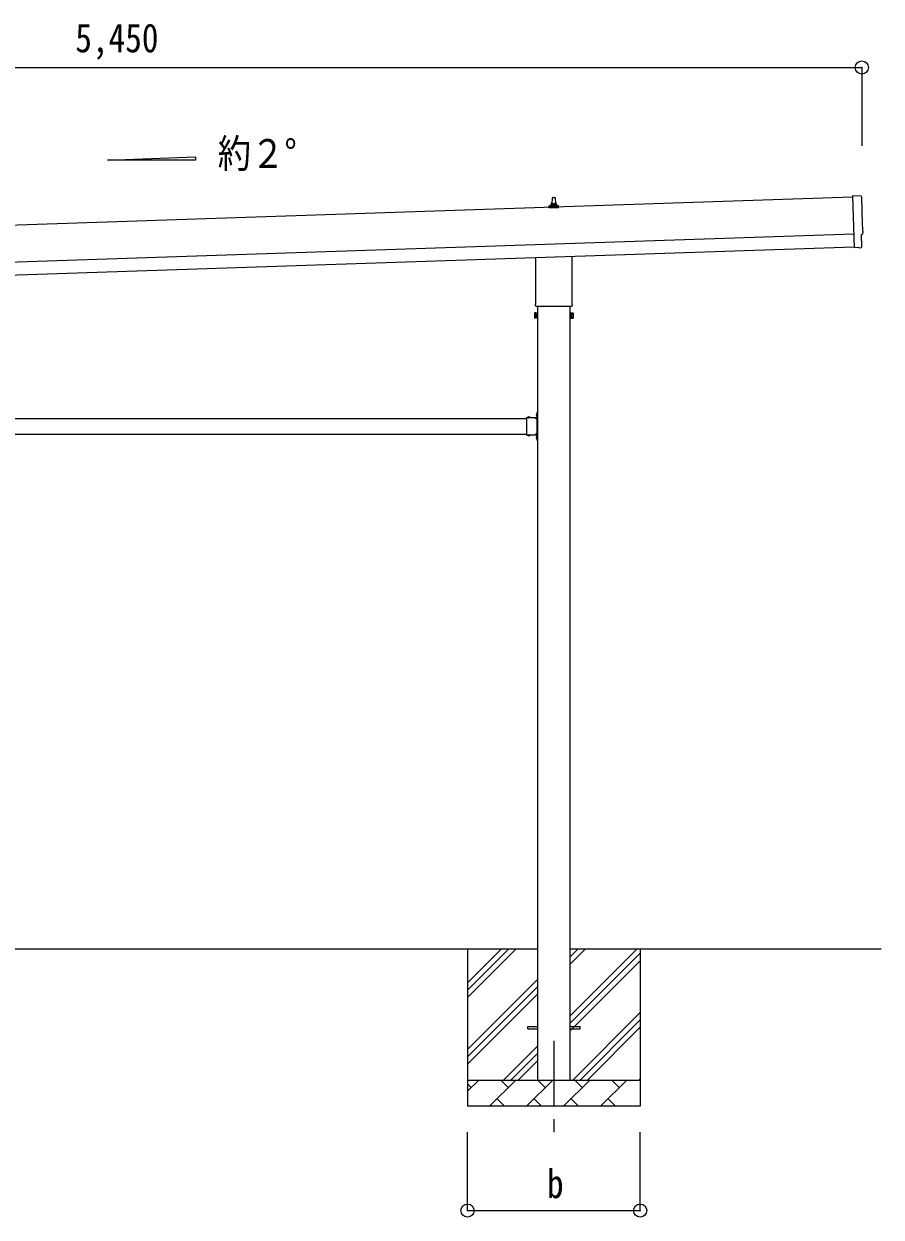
# Model space of a CAD drawing. Units: millimetres at full size, sheet at 1:50; details may follow other scales. Extents: x -14053 to 14053, y -9700 to 9700.
# Drawn here: x 5111 to 8388, y -1152 to 3408 of the extents above; entities that cross this region are included whole.
import ezdxf
from ezdxf.enums import TextEntityAlignment as Align

# ---------------------------------------------------------------- set-up
doc = ezdxf.new("R2010")
doc.units = ezdxf.units.MM
doc.header["$LTSCALE"] = 50
doc.header["$PDMODE"] = 32
doc.header["$PDSIZE"] = 50
doc.linetypes.add('CHAIN1', pattern=[8, 5, -1, 1, -1])
doc.linetypes.add('USER8', pattern=[4, 3, -1])
for name, color, linetype, lineweight in [('0-2_建具', 4, 'Continuous', 9), ('0-3_階段', 7, 'CHAIN1', 9), ('0-4_設備', 7, 'Continuous', 9), ('0-7_ハッチ', 7, 'Continuous', 9), ('0-8_外構', 6, 'Continuous', 9)]:
    doc.layers.add(name, color=color, linetype=linetype, lineweight=lineweight)
doc.styles.add('ＭＳ ゴシック', font='')
doc.styles.get('ＭＳ ゴシック').set_extended_font_data('MS Gothic')

msp = doc.modelspace()

# ---------------------------------------------------------------- linework, layer by layer
at = {"layer": '0-2_建具'}
for p, q in [((8278.27, 2745.17), (2895.26, 2565.73)), ((7130.91, 2719.68), (7131.63, 2743.2)), ((7132.63, 2744.18), (7141.18, 2744.18)), ((7142.18, 2743.2), (7142.91, 2719.68)), ((7118.66, 2704.18), (7118.66, 2711.89)), ((7155.16, 2704.18), (7118.66, 2704.18)), ((7119.04, 2712.68), (7154.77, 2712.68)), ((7119.42, 2712.87), (7126.14, 2714.49)), ((7126.52, 2714.68), (7147.29, 2714.68)), ((7126.91, 2715.47), (7126.91, 2719.68)), ((7127.91, 2719.68), (7145.91, 2719.68)), ((7146.91, 2715.47), (7146.91, 2719.68)), ((7154.39, 2712.87), (7147.67, 2714.49)), ((7155.16, 2704.18), (7155.16, 2711.89)), ((2899.93, 2425.81), (8282.94, 2605.24)), ((2901.59, 2375.84), (8284.6, 2555.27)), ((7068.61, 2340.19), (7068.61, 2514.74)), ((7205.21, 2519.29), (7205.21, 2340.19)), ((8284.69, 2552.51), (8284.73, 2551.5)), ((8304.35, 2552.16), (8311.25, 2552.75)), ((7066.91, 2331.42), (7066.91, 2336.92)), ((7204.84, 2327.92), (7068.97, 2327.92)), ((7074.41, 2327.92), (7074.41, -627.91)), ((7199.41, -627.91), (7199.41, 2327.92)), ((7206.91, 2336.92), (7206.91, 2331.42)), ((7062.91, 2301.92), (7063.67, 2303.23)), ((7062.91, 2301.92), (7062.91, 2284.92)), ((7062.91, 2284.92), (7063.67, 2283.6)), ((7069.91, 2298.33), (7063.67, 2298.33)), ((7069.91, 2288.51), (7063.67, 2288.51)), ((7069.91, 2283.6), (7063.67, 2283.6)), ((7072.41, 2284.22), (7069.91, 2284.22)), ((7201.41, 2284.22), (7203.91, 2284.22)), ((7203.91, 2298.33), (7210.15, 2298.33)), ((7203.91, 2288.51), (7210.15, 2288.51)), ((7203.91, 2283.6), (7210.15, 2283.6)), ((7210.91, 2301.92), (7210.15, 2303.23)), ((7210.91, 2284.92), (7210.15, 2283.6)), ((7210.91, 2301.92), (7210.91, 2284.92)), ((7071.9, 1918.99), (7072.41, 1918.99)), ((7072.41, 1923.09), (7074.41, 1923.09)), ((7072.41, 1923.09), (7072.41, 1903.09)), ((7072.41, 1918.99), (7072.41, 1907.19)), ((7074.41, 1916.09), (7072.41, 1916.09)), ((7074.41, 1923.09), (7074.41, 1903.09)), ((4141.41, 1900.09), (7032.41, 1900.09)), ((7032.41, 1903.09), (7032.41, 1837.09)), ((7032.41, 1903.09), (7072.41, 1903.09)), ((7035.51, 1903.59), (7035.51, 1903.09)), ((7035.51, 1903.09), (7047.31, 1903.09)), ((7074.41, 1910.09), (7072.41, 1910.09)), ((7072.41, 1899.09), (7072.41, 1841.09)), ((4141.41, 1840.09), (7032.41, 1840.09)), ((7032.41, 1837.09), (7072.41, 1837.09)), ((7035.51, 1836.58), (7035.51, 1837.09)), ((7035.51, 1837.09), (7047.31, 1837.09)), ((7068.41, 1840.09), (7073.91, 1840.09)), ((7072.41, 1839.09), (7068.41, 1839.09)), ((7071.9, 1832.99), (7072.41, 1832.99)), ((7072.41, 1837.09), (7072.41, 1817.09)), ((7072.41, 1832.99), (7072.41, 1821.19)), ((7074.41, 1830.09), (7072.41, 1830.09)), ((7074.41, 1824.09), (7072.41, 1824.09)), ((7074.41, 1837.09), (7074.41, 1817.09)), ((7072.41, 1817.09), (7074.41, 1817.09)), ((7036.91, -423.41), (7074.41, -423.41)), ((7036.91, -432.41), (7036.91, -423.41)), ((7036.91, -432.41), (7074.41, -432.41)), ((7199.41, -423.41), (7236.91, -423.41)), ((7199.41, -432.41), (7236.91, -432.41)), ((7236.91, -432.41), (7236.91, -423.41))]:
    msp.add_line(p, q, dxfattribs=at)
for points in [[(8309.71, 2749.65), (8278.1, 2750.25), (8284.69, 2552.51)], [(8313.99, 2555.84), (8312.42, 2602.84), (8313.02, 2602.86)], [(8303.6, 2552.41), (8302.91, 2553.02), (8284.73, 2551.5)], [(7069.91, 2283.6), (7069.91, 2303.23), (7063.67, 2303.23)], [(7069.91, 2284.22), (7069.91, 2302.62), (7072.41, 2302.62)], [(7203.91, 2284.22), (7203.91, 2302.62), (7201.41, 2302.62)], [(7203.91, 2283.6), (7203.91, 2303.23), (7210.15, 2303.23)], [(7071.9, 1918.99), (7071.9, 1907.19), (7072.41, 1907.19)], [(7035.51, 1903.59), (7047.31, 1903.59), (7047.31, 1903.09)], [(7072.41, 1899.09), (7068.41, 1899.09), (7068.41, 1901.09), (7072.41, 1901.09)], [(7068.41, 1900.09), (7073.91, 1900.09), (7073.91, 1840.09)], [(7035.51, 1836.58), (7047.31, 1836.58), (7047.31, 1837.09)], [(7072.41, 1841.09), (7068.41, 1841.09), (7068.41, 1839.09)], [(7071.9, 1832.99), (7071.9, 1821.19), (7072.41, 1821.19)]]:
    msp.add_lwpolyline(points, dxfattribs=at)
for points in [[(7072.41, 2282.92), (7072.41, 2303.92), (7074.41, 2303.92), (7074.41, 2282.92)], [(7201.41, 2282.92), (7201.41, 2303.92), (7199.41, 2303.92), (7199.41, 2282.92)]]:
    msp.add_lwpolyline(points, close=True, dxfattribs=at)
at = {"layer": '0-2_建具', "linetype": 'USER8'}
for points in [[(7069.8, 1915.59), (7072.57, 1914.23), (7073.18, 1913.09)], [(7038.91, 1905.7), (7040.26, 1902.92), (7041.41, 1902.31)], [(7043.91, 1905.7), (7042.55, 1902.92), (7041.41, 1902.31)], [(7069.8, 1910.59), (7072.57, 1911.94), (7073.18, 1913.09)], [(7038.91, 1834.47), (7040.26, 1837.25), (7041.41, 1837.86)], [(7043.91, 1834.47), (7042.55, 1837.25), (7041.41, 1837.86)], [(7069.8, 1829.59), (7072.57, 1828.23), (7073.18, 1827.09)], [(7069.8, 1824.59), (7072.57, 1825.94), (7073.18, 1827.09)]]:
    msp.add_lwpolyline(points, dxfattribs=at)
at = {"layer": '0-2_建具'}
for centre, radius, start, end in [((7132.63, 2743.18), 1, 90, 178.60509), ((7141.18, 2743.18), 1, 1.39491, 90), ((7119.66, 2711.89), 1, 103.62699, 180), ((7125.91, 2715.47), 1, 283.62699, 0), ((7130.99, 2719.05), 4.13, 90, 171.17633), ((7127.91, 2718.68), 1, 90, 180), ((7140.24, 2719.68), 4.83, 133.60282, 180), ((7133.57, 2719.68), 4.83, 0, 46.39718), ((7142.82, 2719.05), 4.13, 8.82367, 90), ((7145.91, 2718.68), 1, 0, 90), ((7147.91, 2715.47), 1, 180, 256.37301), ((7154.16, 2711.89), 1, 0, 76.37301), ((7070.91, 2336.92), 4, 125.09963, 180), ((7070.91, 2331.42), 4, 180, 194.47751), ((7070.91, 2331.42), 4, 194.47751, 241.04498), ((7202.91, 2331.42), 4, 298.95502, 345.52249), ((7202.91, 2336.92), 4, 0, 54.90037), ((7202.91, 2331.42), 4, 345.52249, 0), ((7067.25, 2300.78), 4.34, 145.61575, 214.38425), ((7067.25, 2286.06), 4.34, 145.61575, 214.38425), ((7079.15, 2293.42), 16.24, 162.41205, 197.58795), ((7206.56, 2300.78), 4.34, 325.61575, 34.38425), ((7194.67, 2293.42), 16.24, 342.41205, 17.58795), ((7206.56, 2286.06), 4.34, 325.61575, 34.38425), ((7077.64, 1913.09), 8.23, 134.2189, 225.7811), ((7041.41, 1897.85), 8.23, 44.2189, 135.7811), ((7072.41, 1903.09), 2, 270, 0), ((7041.41, 1842.32), 8.23, 224.2189, 315.7811), ((7077.64, 1827.09), 8.23, 134.2189, 225.7811), ((7072.41, 1837.09), 2, 0, 90)]:
    msp.add_arc(centre, radius, start, end, dxfattribs=at)
for centre, major_axis, ratio, start_param, end_param in [((8309.65, 2746.65), (3, 0.1), 0.99863, 6.2683889, 7.8016218), ((13075.22, 2835.04), (-4760.73, -158.69), 0.99863, 6.2683889, 6.2976778), ((8312.88, 2607.26), (4.4, 0.15), 0.99863, 4.712389, 6.2976778), ((8310.99, 2555.74), (2.25, -2), 0.9974, 5.5252311, 7.0411395), ((8304.26, 2553.16), (0.75, -0.666), 0.9974, 4.712389, 5.5252311)]:
    msp.add_ellipse(centre, major_axis=major_axis, ratio=ratio, start_param=start_param, end_param=end_param, dxfattribs=at)
at = {"layer": '0-3_階段'}
msp.add_line((7136.91, -477.91), (7136.91, -826.91), dxfattribs=at)
at = {"layer": '0-4_設備'}
for p, q in [((7074.41, -127.91), (4099.41, -127.91)), ((6806.91, -127.91), (6806.91, -727.91)), ((6806.91, -312.97), (6991.96, -127.91)), ((6806.91, -284.68), (6963.67, -127.91)), ((6806.91, -256.4), (6935.39, -127.91)), ((8387.79, -127.91), (7199.41, -127.91)), ((7199.41, -383.01), (7454.51, -127.91)), ((7199.41, -185.02), (7256.52, -127.91)), ((7199.41, -156.74), (7228.23, -127.91)), ((7466.91, -127.91), (7466.91, -727.91)), ((7199.41, -411.3), (7466.91, -143.8)), ((7199.41, -439.58), (7466.91, -172.08)), ((6806.91, -510.96), (7074.41, -243.46)), ((6806.91, -539.24), (7074.41, -271.74)), ((6806.91, -567.52), (7074.41, -300.02)), ((7209.06, -627.91), (7466.91, -370.07)), ((7237.35, -627.91), (7466.91, -398.36)), ((7265.63, -627.91), (7466.91, -426.64)), ((6944.51, -627.91), (7074.41, -498.01)), ((6972.79, -627.91), (7074.41, -526.3)), ((7001.07, -627.91), (7074.41, -554.58)), ((6806.91, -627.91), (7466.91, -627.91)), ((6806.91, -670.81), (6849.8, -627.91)), ((6891.22, -727.91), (6991.22, -627.91)), ((6962.67, -656.47), (6934.11, -627.91)), ((7032.64, -727.91), (7132.64, -627.91)), ((7104.09, -656.47), (7075.54, -627.91)), ((7174.06, -727.91), (7274.06, -627.91)), ((7245.51, -656.47), (7216.96, -627.91)), ((7315.49, -727.91), (7415.49, -627.91)), ((7386.93, -656.47), (7358.38, -627.91)), ((7463.62, -627.91), (7466.91, -624.63)), ((6821.25, -656.47), (6806.91, -642.13)), ((7466.91, -727.91), (6806.91, -727.91)), ((6919.77, -699.36), (6948.33, -727.91)), ((7061.2, -699.36), (7089.75, -727.91)), ((7202.62, -699.36), (7231.17, -727.91)), ((7344.04, -699.36), (7372.59, -727.91))]:
    msp.add_line(p, q, dxfattribs=at)
at = {"layer": '0-7_ハッチ', "color": 4}
for p, q in [((5431.59, 2887.27), (5767.59, 2899.69)), ((5767.59, 2887.27), (5431.59, 2887.27)), ((5767.59, 2899.69), (5767.59, 2887.27))]:
    msp.add_line(p, q, dxfattribs=at)
at = {"layer": '0-8_外構'}
for p, q in [((2864.26, 3241.06), (8313.93, 3241.06)), ((8313.93, 3241.06), (8313.93, 2941.06)), ((6806.91, -1126.91), (6806.91, -826.91)), ((7466.91, -1126.91), (7466.91, -826.91)), ((6806.91, -1126.91), (7466.91, -1126.91))]:
    msp.add_line(p, q, dxfattribs=at)
for p in [(8313.93, 3241.06), (6806.91, -1126.91), (7466.91, -1126.91)]:
    msp.add_point(p, dxfattribs=at)

# ---------------------------------------------------------------- texts
at = {"layer": '0-7_ハッチ', "style": 'ＭＳ ゴシック', "width": 0.85}
msp.add_text('約２°', height=110, dxfattribs=at).set_placement((5852.26, 2824.48), align=Align.BOTTOM_LEFT)
at = {"layer": '0-8_外構', "color": 7, "style": 'ＭＳ ゴシック', "width": 0.85}
for s, p in [('5,450', (5307.85, 3266.06)), ('b', (7110.66, -1111.91))]:
    msp.add_text(s, height=110, dxfattribs=at).set_placement(p, align=Align.BOTTOM_LEFT)

doc.saveas('drawing.dxf')
